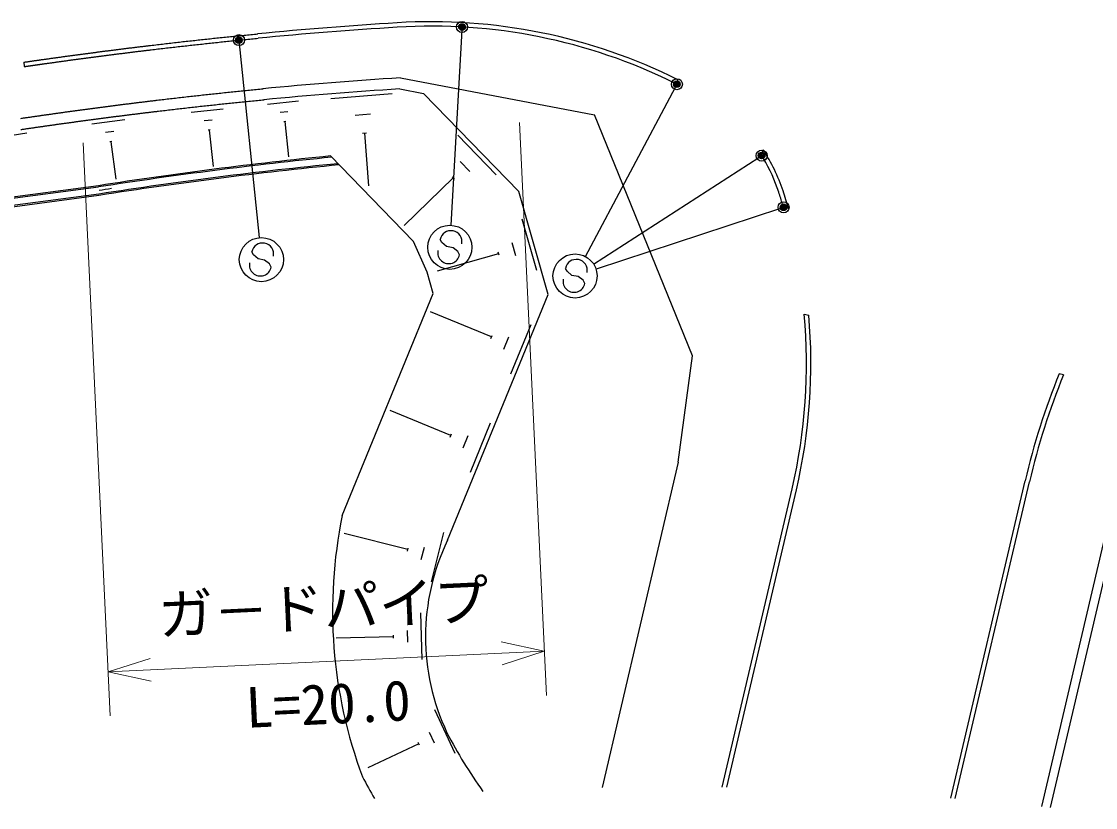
# Model space of a CAD drawing. Units: millimetres, scale not verified. Extents: x 40000 to 680000, y 20000 to 380000.
# Drawn here: x 201358 to 250034, y 244643 to 280272 of the extents above; entities that cross this region are included whole.
import ezdxf
from ezdxf.enums import TextEntityAlignment as Align

# ---------------------------------------------------------------- set-up
doc = ezdxf.new("R2010")
doc.units = ezdxf.units.MM
doc.header["$LTSCALE"] = 1000
doc.header["$PDMODE"] = 32
doc.header["$PDSIZE"] = 500
for name, color, linetype, lineweight in [('S-BGD', 7, 'Continuous', 25), ('S-STR-HTXT', 7, 'Continuous', 13), ('S-STR-STRC', 7, 'Continuous', 25)]:
    doc.layers.add(name, color=color, linetype=linetype, lineweight=lineweight)
doc.styles.add('@ＭＳ ゴシック', font='')
doc.styles.add('ＭＳ ゴシック', font='')
doc.styles.get('@ＭＳ ゴシック').set_extended_font_data('@MS Gothic')
doc.styles.get('ＭＳ ゴシック').set_extended_font_data('MS Gothic')

msp = doc.modelspace()

# ---------------------------------------------------------------- linework, layer by layer
at = {"layer": 'S-BGD'}
for p, q in [((201464, 278426), (201484, 278227)), ((218535, 277716), (227330, 276045)), ((231097, 277575), (231110, 277628)), ((218159, 276985), (215379, 276764)), ((218502, 277213), (219579, 277009)), ((219579, 277009), (223895, 272563)), ((213916, 276657), (212501, 276508)), ((210504, 276298), (209050, 276145)), ((213430, 276177), (213077, 276139)), ((217183, 276068), (216488, 276013)), ((231764, 265112), (227330, 276045)), ((206039, 275815), (204547, 275614)), ((210005, 275804), (209641, 275766)), ((213342, 275738), (213254, 275729)), ((213298, 275733), (213466, 274134)), ((201598, 275207), (200121, 274978)), ((205540, 275292), (205167, 275242)), ((209914, 275354), (209824, 275344)), ((209869, 275349), (210043, 273695)), ((216989, 275213), (216815, 275199)), ((216902, 275206), (217092, 272822)), ((222873, 273328), (221132, 275121)), ((205460, 274826), (205367, 274813)), ((205414, 274819), (205641, 273131)), ((215361, 274175), (219124, 270298)), ((234938, 274338), (234968, 274461)), ((221682, 273478), (221247, 273926)), ((220926, 273180), (218702, 271020)), ((220981, 273124), (220872, 273236)), ((204851, 272768), (189823, 270761)), ((204842, 272828), (189834, 270823)), ((204870, 272387), (189748, 270368)), ((204862, 272447), (189760, 270430)), ((225229, 267901), (223895, 272563)), ((236118, 271796), (236040, 271814)), ((224711, 268983), (224045, 271311)), ((219739, 268911), (219124, 270298)), ((223763, 269656), (223596, 270238)), ((222981, 269747), (220200, 268951)), ((223002, 269674), (222960, 269820)), ((220017, 267942), (219739, 268911)), ((215895, 257874), (220017, 267942)), ((220666, 256755), (225229, 267901)), ((222655, 265975), (219894, 267108)), ((236831, 267008), (237036, 266960)), ((223537, 264306), (224455, 266542)), ((222626, 265905), (222683, 266045)), ((223211, 265420), (223440, 265979)), ((231122, 260300), (231764, 265112)), ((248585, 264259), (248388, 264305)), ((220822, 261506), (218063, 262638)), ((221704, 259839), (222621, 262073)), ((220793, 261436), (220851, 261575)), ((221377, 260951), (221607, 261510)), ((231122, 260300), (227673, 245557)), ((247599, 244686), (251167, 259942)), ((243478, 245073), (246842, 259453)), ((247999, 244643), (251488, 259556)), ((233120, 245573), (236282, 259093)), ((233325, 245569), (236477, 259047)), ((243680, 245056), (247037, 259408)), ((218873, 256335), (215989, 257067)), ((219934, 254872), (220503, 257115)), ((218855, 256265), (218890, 256405)), ((219474, 255884), (219617, 256445)), ((219516, 251358), (219460, 253472)), ((218861, 252134), (218847, 252663)), ((218220, 252382), (215623, 252314)), ((218222, 252316), (218218, 252448)), ((221013, 247095), (220091, 249068)), ((220075, 247558), (219845, 248051)), ((219368, 247528), (217053, 246446)), ((219397, 247466), (219340, 247590))]:
    msp.add_line(p, q, dxfattribs=at)
for points in [[(201464, 278426), (201483, 278429), (201512, 278433), (201541, 278437), (201570, 278442), (201599, 278446), (201629, 278450), (201658, 278454), (201687, 278458), (201716, 278463), (201745, 278467), (201774, 278471), (201803, 278475), (201832, 278479), (201861, 278484), (201891, 278488), (201920, 278492), (201949, 278496), (201978, 278500), (202007, 278504), (202036, 278508), (202065, 278513), (202094, 278517), (202124, 278521), (202153, 278525), (202182, 278529), (202211, 278533), (202240, 278537), (202269, 278542), (202298, 278546), (202327, 278550), (202356, 278554), (202395, 278559), (202433, 278565), (202472, 278570), (202510, 278576), (202549, 278581), (202587, 278586), (202626, 278592), (202664, 278597), (202703, 278602), (202741, 278608), (202780, 278613), (202818, 278619), (202857, 278624), (202895, 278629), (202934, 278635), (202972, 278640), (203011, 278645), (203049, 278651), (203088, 278656), (203126, 278661), (203165, 278667), (203203, 278672), (203242, 278677), (203281, 278682), (203319, 278688), (203358, 278693), (203396, 278698), (203435, 278703), (203473, 278709), (203512, 278714), (203550, 278719), (203589, 278724), (203627, 278730), (203666, 278735), (203704, 278740), (203743, 278745), (203781, 278751), (203820, 278756), (203858, 278761), (203897, 278766), (203935, 278771), (203974, 278776), (204012, 278782), (204051, 278787), (204089, 278792), (204128, 278797), (204167, 278802), (204205, 278807), (204244, 278812), (204282, 278818), (204321, 278823), (204359, 278828), (204398, 278833), (204436, 278838), (204475, 278843), (204513, 278848), (204552, 278853), (204590, 278858), (204629, 278863), (204667, 278868), (204706, 278873), (204745, 278879), (204783, 278884), (204822, 278889), (204860, 278894), (204899, 278899), (204937, 278904), (204976, 278909), (205014, 278914), (205052, 278919), (205091, 278924), (205129, 278929), (205168, 278934), (205206, 278938), (205245, 278943), (205283, 278948), (205322, 278953), (205360, 278958), (205399, 278963), (205437, 278968), (205476, 278973), (205514, 278978), (205553, 278983), (205591, 278988), (205630, 278993), (205668, 278997), (205707, 279002), (205745, 279007), (205784, 279012), (205822, 279017), (205861, 279022), (205899, 279027), (205938, 279031), (205976, 279036), (206015, 279041), (206053, 279046), (206092, 279051), (206130, 279055), (206169, 279060), (206207, 279065), (206246, 279070), (206284, 279075), (206323, 279079), (206361, 279084), (206400, 279089), (206439, 279094), (206477, 279098), (206516, 279103), (206554, 279108), (206593, 279112), (206631, 279117), (206670, 279122), (206708, 279127), (206747, 279131), (206785, 279136), (206824, 279141), (206862, 279145), (206901, 279150), (206939, 279155), (206978, 279159), (207016, 279164), (207055, 279168), (207093, 279173), (207132, 279178), (207170, 279182), (207209, 279187), (207286, 279196), (207363, 279205), (207440, 279214), (207517, 279224), (207594, 279233), (207671, 279242), (207748, 279251), (207825, 279260), (207902, 279269), (207979, 279278), (208056, 279286), (208133, 279295), (208210, 279304), (208287, 279313), (208364, 279322), (208441, 279331), (208518, 279339), (208596, 279348), (208673, 279357), (208750, 279365), (208827, 279374), (208904, 279383), (208981, 279391), (209058, 279400), (209135, 279408), (209212, 279417), (209289, 279425), (209366, 279434), (209443, 279442), (209520, 279450), (209598, 279459), (209675, 279467), (209752, 279475), (209829, 279484), (209906, 279492), (209983, 279500), (210060, 279508), (210137, 279516), (210214, 279524), (210292, 279532), (210369, 279541), (210446, 279549), (210523, 279557), (210600, 279565), (210677, 279573), (210754, 279580), (210831, 279588), (210909, 279596), (210986, 279604), (211063, 279612), (211140, 279620), (211217, 279627), (211294, 279635), (211372, 279643), (211449, 279650), (211526, 279658), (211603, 279666), (211680, 279673), (211757, 279681), (211835, 279688), (211912, 279696), (211989, 279703), (212066, 279711)], [(201484, 278227), (201498, 278229), (201512, 278231), (201527, 278233), (201541, 278235), (201555, 278237), (201569, 278239), (201584, 278242), (201598, 278244), (201612, 278246), (201627, 278248), (201641, 278250), (201655, 278252), (201670, 278254), (201684, 278256), (201698, 278258), (201712, 278260), (201727, 278262), (201741, 278264), (201755, 278266), (201770, 278268), (201784, 278270), (201798, 278272), (201812, 278274), (201827, 278277), (201841, 278279), (201855, 278281), (201870, 278283), (201884, 278285), (201898, 278287), (201913, 278289), (201927, 278291), (201941, 278293), (201955, 278295), (201970, 278297), (201984, 278299), (201998, 278301), (202013, 278303), (202027, 278305), (202041, 278307), (202056, 278309), (202070, 278311), (202084, 278313), (202098, 278315), (202113, 278317), (202127, 278319), (202141, 278321), (202156, 278323), (202170, 278325), (202184, 278328), (202199, 278330), (202213, 278332), (202227, 278334), (202241, 278336), (202256, 278338), (202270, 278340), (202284, 278342), (202299, 278344), (202313, 278346), (202327, 278348), (202342, 278350), (202356, 278352), (202370, 278354), (202384, 278356), (202423, 278361), (202461, 278367), (202500, 278372), (202538, 278377), (202577, 278383), (202615, 278388), (202654, 278394), (202692, 278399), (202731, 278404), (202769, 278410), (202808, 278415), (202846, 278420), (202884, 278426), (202923, 278431), (202961, 278437), (203000, 278442), (203038, 278447), (203077, 278452), (203115, 278458), (203154, 278463), (203192, 278468), (203231, 278474), (203269, 278479), (203308, 278484), (203346, 278490), (203385, 278495), (203423, 278500), (203462, 278505), (203500, 278511), (203539, 278516), (203577, 278521), (203616, 278526), (203654, 278531), (203693, 278537), (203731, 278542), (203770, 278547), (203808, 278552), (203846, 278557), (203885, 278563), (203923, 278568), (203962, 278573), (204000, 278578), (204039, 278583), (204077, 278589), (204116, 278594), (204154, 278599), (204193, 278604), (204231, 278609), (204270, 278614), (204308, 278619), (204347, 278624), (204385, 278630), (204424, 278635), (204462, 278640), (204501, 278645), (204539, 278650), (204578, 278655), (204616, 278660), (204655, 278665), (204694, 278670), (204732, 278675), (204771, 278680), (204809, 278685), (204847, 278690), (204886, 278695), (204924, 278700), (204963, 278705), (205001, 278710), (205040, 278715), (205078, 278720), (205117, 278725), (205155, 278730), (205194, 278735), (205232, 278740), (205270, 278745), (205309, 278750), (205347, 278755), (205386, 278760), (205424, 278765), (205463, 278770), (205501, 278775), (205540, 278779), (205578, 278784), (205617, 278789), (205655, 278794), (205693, 278799), (205732, 278804), (205770, 278809), (205809, 278814), (205847, 278818), (205886, 278823), (205924, 278828), (205963, 278833), (206001, 278838), (206040, 278843), (206078, 278847), (206117, 278852), (206155, 278857), (206194, 278862), (206232, 278867), (206271, 278871), (206309, 278876), (206348, 278881), (206386, 278886), (206424, 278890), (206463, 278895), (206501, 278900), (206540, 278905), (206578, 278909), (206617, 278914), (206655, 278919), (206694, 278923), (206732, 278928), (206771, 278933), (206809, 278937), (206848, 278942), (206886, 278947), (206925, 278951), (206963, 278956), (207002, 278961), (207040, 278965), (207079, 278970), (207117, 278975), (207156, 278979), (207194, 278984), (207233, 278988), (207310, 278998), (207387, 279007), (207464, 279016), (207540, 279025), (207617, 279034), (207694, 279043), (207771, 279052), (207848, 279061), (207925, 279070), (208002, 279079), (208079, 279088), (208156, 279097), (208233, 279105), (208310, 279114), (208387, 279123), (208464, 279132), (208541, 279141), (208618, 279149), (208695, 279158), (208772, 279167), (208849, 279175), (208926, 279184), (209003, 279192), (209080, 279201), (209157, 279209), (209234, 279218), (209311, 279226), (209388, 279235), (209465, 279243), (209542, 279251), (209619, 279260), (209696, 279268), (209773, 279276), (209850, 279285), (209927, 279293), (210004, 279301), (210081, 279309), (210158, 279317), (210235, 279325), (210312, 279334), (210389, 279342), (210466, 279350), (210544, 279358), (210621, 279366), (210698, 279374), (210775, 279381), (210852, 279389), (210929, 279397), (211006, 279405), (211083, 279413), (211160, 279421), (211237, 279428), (211314, 279436), (211391, 279444), (211468, 279451), (211546, 279459), (211623, 279467), (211700, 279474), (211777, 279482), (211854, 279489), (211931, 279497), (212008, 279504), (212085, 279512)], [(201333, 275881), (201371, 275886), (201409, 275892), (201448, 275898), (201486, 275903), (201524, 275909), (201562, 275914), (201600, 275920), (201638, 275925), (201676, 275931), (201714, 275936), (201752, 275942), (201791, 275948), (201829, 275953), (201867, 275959), (201905, 275964), (201943, 275970), (201981, 275975), (202019, 275981), (202057, 275986), (202096, 275992), (202134, 275997), (202172, 276002), (202210, 276008), (202248, 276013), (202286, 276019), (202324, 276024), (202362, 276030), (202401, 276035), (202439, 276041), (202477, 276046), (202515, 276051), (202553, 276057), (202591, 276062), (202629, 276068), (202668, 276073), (202706, 276078), (202744, 276084), (202782, 276089), (202820, 276094), (202858, 276100), (202896, 276105), (202934, 276111), (202972, 276116), (203010, 276121), (203049, 276126), (203087, 276132), (203125, 276137), (203163, 276142), (203201, 276148), (203239, 276153), (203277, 276158), (203315, 276164), (203353, 276169), (203391, 276174), (203430, 276179), (203468, 276185), (203506, 276190), (203544, 276195), (203582, 276200), (203620, 276206), (203658, 276211), (203696, 276216), (203734, 276221), (203773, 276226), (203811, 276232), (203849, 276237), (203887, 276242), (203925, 276247), (203963, 276252), (204001, 276258), (204039, 276263), (204077, 276268), (204116, 276273), (204154, 276278), (204192, 276283), (204230, 276288), (204268, 276293), (204306, 276299), (204344, 276304), (204382, 276309), (204421, 276314), (204459, 276319), (204497, 276324), (204535, 276329), (204573, 276334), (204611, 276339), (204649, 276344), (204688, 276349), (204726, 276354), (204764, 276360), (204802, 276365), (204840, 276370), (204878, 276375), (204916, 276380), (204954, 276385), (204993, 276390), (205031, 276395), (205069, 276400), (205107, 276405), (205145, 276410), (205183, 276415), (205221, 276420), (205259, 276424), (205297, 276429), (205335, 276434), (205373, 276439), (205411, 276444), (205449, 276449), (205488, 276454), (205526, 276459), (205564, 276464), (205602, 276469), (205640, 276474), (205678, 276478), (205716, 276483), (205754, 276488), (205792, 276493), (205830, 276498), (205868, 276503), (205906, 276508), (205944, 276512), (205982, 276517), (206020, 276522), (206058, 276527), (206097, 276532), (206135, 276536), (206173, 276541), (206211, 276546), (206249, 276551), (206287, 276556), (206325, 276560), (206363, 276565), (206401, 276570), (206439, 276575), (206477, 276579), (206515, 276584), (206553, 276589), (206591, 276593), (206630, 276598), (206668, 276603), (206706, 276608), (206744, 276612), (206782, 276617), (206820, 276622), (206858, 276626), (206896, 276631), (206934, 276636), (206972, 276640), (207010, 276645), (207048, 276650), (207087, 276654), (207125, 276659), (207163, 276663), (207201, 276668), (207239, 276673), (207277, 276677), (207315, 276682), (207353, 276686), (207391, 276691), (207429, 276695), (207467, 276700), (207506, 276705), (207582, 276714), (207658, 276723), (207734, 276732), (207810, 276741), (207886, 276750), (207962, 276759), (208038, 276768), (208114, 276776), (208191, 276785), (208267, 276794), (208343, 276803), (208419, 276812), (208495, 276820), (208571, 276829), (208647, 276838), (208723, 276847), (208800, 276855), (208876, 276864), (208952, 276872), (209028, 276881), (209104, 276889), (209180, 276898), (209257, 276906), (209333, 276915), (209409, 276923), (209485, 276932), (209561, 276940), (209637, 276948), (209714, 276957), (209790, 276965), (209866, 276973), (209942, 276981), (210018, 276990), (210095, 276998), (210171, 277006), (210247, 277014), (210323, 277022), (210399, 277030), (210476, 277038), (210552, 277046), (210628, 277054), (210704, 277062), (210781, 277070), (210857, 277078), (210933, 277086), (211009, 277093), (211086, 277101), (211162, 277109), (211238, 277117), (211314, 277125), (211391, 277132), (211467, 277140), (211543, 277147), (211619, 277155), (211696, 277163), (211772, 277170), (211848, 277178), (211924, 277185), (212001, 277193), (212077, 277200), (212153, 277208), (212229, 277215), (212306, 277222)], [(201330, 275375), (201368, 275381), (201406, 275386), (201444, 275392), (201482, 275397), (201520, 275403), (201558, 275408), (201596, 275414), (201634, 275420), (201672, 275425), (201710, 275431), (201748, 275436), (201786, 275442), (201824, 275447), (201862, 275453), (201900, 275458), (201938, 275464), (201976, 275469), (202014, 275475), (202053, 275480), (202091, 275486), (202129, 275491), (202167, 275497), (202205, 275502), (202243, 275508), (202281, 275513), (202319, 275518), (202357, 275524), (202395, 275529), (202433, 275535), (202471, 275540), (202509, 275546), (202547, 275551), (202585, 275556), (202623, 275562), (202661, 275567), (202699, 275573), (202737, 275578), (202776, 275583), (202814, 275589), (202852, 275594), (202890, 275599), (202928, 275605), (202966, 275610), (203004, 275615), (203042, 275621), (203080, 275626), (203118, 275631), (203156, 275637), (203194, 275642), (203232, 275647), (203270, 275652), (203308, 275658), (203346, 275663), (203384, 275668), (203422, 275674), (203460, 275679), (203498, 275684), (203536, 275689), (203574, 275695), (203612, 275700), (203650, 275705), (203688, 275710), (203726, 275715), (203764, 275721), (203802, 275726), (203840, 275731), (203878, 275736), (203916, 275741), (203954, 275747), (203992, 275752), (204030, 275757), (204068, 275762), (204106, 275767), (204144, 275772), (204182, 275777), (204221, 275783), (204259, 275788), (204297, 275793), (204335, 275798), (204373, 275803), (204411, 275808), (204449, 275813), (204487, 275818), (204525, 275823), (204563, 275828), (204601, 275834), (204639, 275839), (204677, 275844), (204715, 275849), (204753, 275854), (204791, 275859), (204829, 275864), (204867, 275869), (204905, 275874), (204943, 275879), (204982, 275884), (205020, 275889), (205058, 275894), (205096, 275899), (205134, 275904), (205172, 275909), (205210, 275914), (205248, 275919), (205286, 275924), (205324, 275929), (205362, 275934), (205400, 275939), (205438, 275943), (205476, 275948), (205513, 275953), (205551, 275958), (205589, 275963), (205627, 275968), (205665, 275973), (205703, 275978), (205741, 275983), (205779, 275987), (205817, 275992), (205855, 275997), (205893, 276002), (205931, 276007), (205969, 276012), (206007, 276016), (206045, 276021), (206083, 276026), (206121, 276031), (206159, 276036), (206197, 276040), (206235, 276045), (206273, 276050), (206311, 276055), (206349, 276059), (206387, 276064), (206425, 276069), (206463, 276074), (206501, 276078), (206539, 276083), (206577, 276088), (206615, 276093), (206653, 276097), (206691, 276102), (206729, 276107), (206767, 276111), (206805, 276116), (206843, 276121), (206881, 276125), (206919, 276130), (206957, 276135), (206995, 276139), (207033, 276144), (207071, 276149), (207109, 276153), (207147, 276158), (207185, 276162), (207223, 276167), (207261, 276172), (207299, 276176), (207337, 276181), (207375, 276185), (207413, 276190), (207451, 276194), (207489, 276199), (207527, 276204), (207565, 276208), (207641, 276217), (207717, 276226), (207793, 276235), (207869, 276244), (207944, 276253), (208020, 276262), (208096, 276271), (208172, 276280), (208248, 276289), (208324, 276297), (208400, 276306), (208476, 276315), (208552, 276324), (208628, 276332), (208704, 276341), (208780, 276350), (208856, 276358), (208932, 276367), (209008, 276375), (209084, 276384), (209160, 276392), (209236, 276401), (209312, 276409), (209388, 276418), (209464, 276426), (209540, 276435), (209616, 276443), (209692, 276451), (209768, 276460), (209844, 276468), (209920, 276476), (209996, 276484), (210072, 276492), (210148, 276501), (210224, 276509), (210300, 276517), (210376, 276525), (210452, 276533), (210528, 276541), (210604, 276549), (210680, 276557), (210756, 276565), (210832, 276573), (210908, 276580), (210984, 276588), (211060, 276596), (211136, 276604), (211212, 276612), (211288, 276619), (211365, 276627), (211441, 276635), (211517, 276642), (211593, 276650), (211669, 276658), (211745, 276665), (211821, 276673), (211897, 276680), (211973, 276688), (212049, 276695), (212125, 276703), (212201, 276710), (212278, 276717), (212354, 276725)]]:
    msp.add_lwpolyline(points, dxfattribs=at)
for centre, radius, start, end in [((230590, 85594), 195000, 93.59015, 95.45265), ((230590, 85594), 194800, 93.59015, 95.45265), ((219944, 255260), 25000, 63.4713, 93.5901), ((219944, 255260), 24800, 63.7131, 93.5901), ((230590, 85594), 192500, 93.59015, 95.45265), ((230590, 85594), 192000, 93.60935, 95.45265), ((234141, 85688), 189420, 95.69, 98.89723), ((234141, 85688), 189360, 95.67558, 98.89723), ((228275, 270079), 8000, 18.3015, 33.2105), ((228275, 270079), 7800, 18.3015, 30.7213), ((234141, 85688), 189040, 95.59846, 98.91018), ((234141, 85688), 188980, 95.58396, 98.91038), ((234129, 85685), 189200, 98.72295, 98.89437), ((212135, 264741), 25000, 16.3913, 18.3015), ((212135, 264741), 24800, 17.0002, 18.3015), ((212135, 264741), 24800, 346.8346, 5.2444), ((212135, 264741), 25000, 346.8346, 5.0919), ((278488, 252047), 32500, 157.8415, 166.8346), ((278488, 252047), 32300, 157.7854, 166.8346), ((236927, 253546), 21472, 168.3719, 200.4774), ((229807, 252368), 10139, 154.3638, 205.3029), ((239051, 257508), 20705, 207.2294, 215.8685), ((240521, 258421), 26750, 207.5841, 210.0026)]:
    msp.add_arc(centre, radius, start, end, dxfattribs=at)
at = {"layer": 'S-STR-HTXT'}
for p, q in [((223922, 275699), (225146, 249728)), ((204154, 274768), (205377, 248797)), ((225052, 251726), (223097, 252152)), ((225052, 251726), (205283, 250795)), ((223146, 251118), (225052, 251726)), ((207188, 251403), (205283, 250795)), ((205283, 250795), (207237, 250369))]:
    msp.add_line(p, q, dxfattribs=at)
at = {"layer": 'S-STR-STRC'}
for p, q in [((211213, 279426), (212129, 270473)), ((221315, 279872), (220823, 271036)), ((226915, 269620), (230991, 277296)), ((227287, 269278), (234776, 274111)), ((235752, 271802), (227396, 269049)), ((220405, 270249), (220329, 270383)), ((220620, 270066), (220405, 270249)), ((211869, 269690), (211793, 269824)), ((212084, 269507), (211869, 269690)), ((220915, 270008), (220620, 270066)), ((221135, 269853), (220915, 270008)), ((221214, 269700), (221135, 269853)), ((212379, 269449), (212084, 269507)), ((212599, 269294), (212379, 269449)), ((212678, 269141), (212599, 269294)), ((226084, 268948), (226008, 269082)), ((226299, 268765), (226084, 268948)), ((226594, 268707), (226299, 268765)), ((226814, 268552), (226594, 268707)), ((226893, 268399), (226814, 268552))]:
    msp.add_line(p, q, dxfattribs=at)
for centre, radius in [((221324, 280022), 150), ((221324, 280022), 120), ((221324, 280022), 90), ((221324, 280022), 60), ((221324, 280022), 30), ((211213, 279426), 150), ((211213, 279426), 120), ((211213, 279426), 90), ((211213, 279426), 60), ((211213, 279426), 30), ((231062, 277429), 150), ((231062, 277429), 120), ((231062, 277429), 90), ((231062, 277429), 60), ((231062, 277429), 30), ((234902, 274192), 150), ((234902, 274192), 120), ((234902, 274192), 90), ((234902, 274192), 60), ((234902, 274192), 30), ((235894, 271849), 150), ((235894, 271849), 120), ((235894, 271849), 90), ((235894, 271849), 60), ((235894, 271849), 30), ((220768, 270037), 1000), ((212231, 269478), 1000), ((226446, 268736), 1000)]:
    msp.add_circle(centre, radius, dxfattribs=at)
for centre, start, end in [((220820, 270287), 348.8813, 168.8813), ((212283, 269728), 348.8813, 168.8813), ((220723, 269796), 168.8813, 348.8813), ((212187, 269237), 168.8813, 348.8813), ((226499, 268986), 348.8813, 168.8813), ((226402, 268495), 168.8813, 348.8813)]:
    msp.add_arc(centre, 500, start, end, dxfattribs=at)
for p in [(221324, 280022), (211213, 279426), (231062, 277429), (234902, 274192), (235894, 271849)]:
    msp.add_point(p, dxfattribs=at)

# ---------------------------------------------------------------- texts
at = {"layer": 'S-STR-HTXT', "style": 'ＭＳ ゴシック'}
msp.add_text('ガ－ドパイプ', height=1833, rotation=2.697, dxfattribs=at).set_placement((215120, 252259), align=Align.BOTTOM_CENTER)
at = {"layer": 'S-STR-HTXT', "style": '@ＭＳ ゴシック'}
msp.add_text('L=20.0', height=1833, rotation=2.697, dxfattribs=at).set_placement((215214, 250262), align=Align.TOP_CENTER)

doc.saveas('drawing.dxf')
